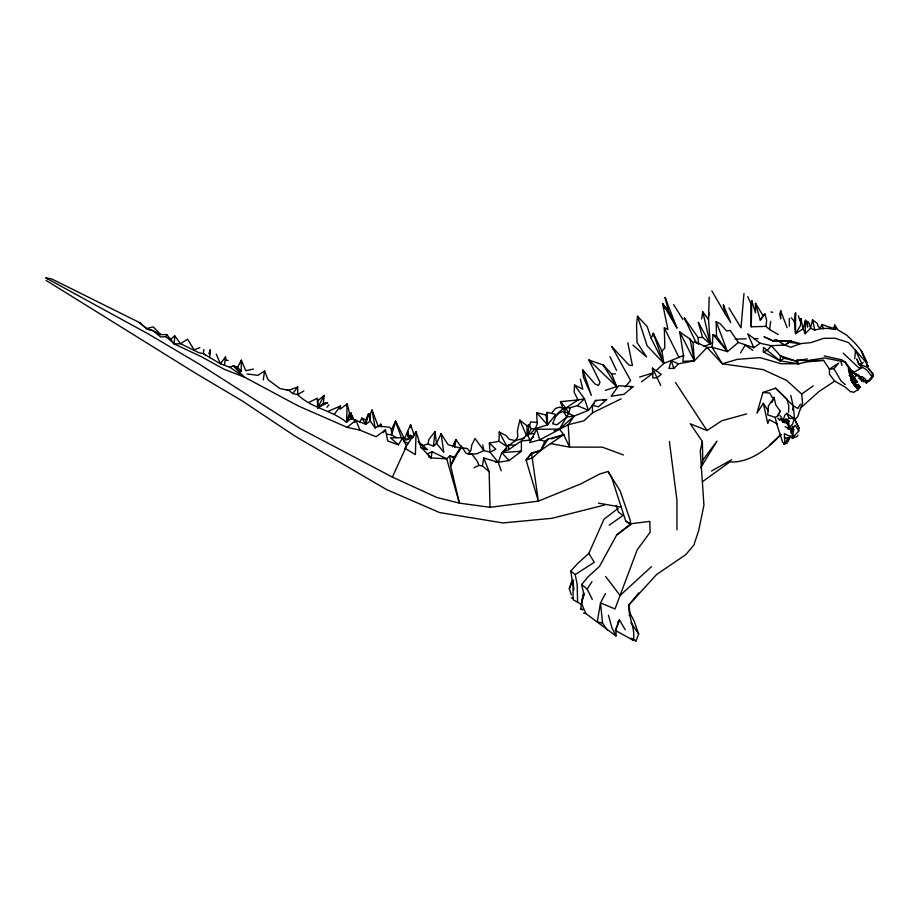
<?xml version="1.0" encoding="UTF-8"?>
<svg xmlns="http://www.w3.org/2000/svg" width="919" height="919" viewBox="0 0 919 919"><rect width="100%" height="100%" fill="white"/><g stroke="black" fill="none" stroke-linecap="round" stroke-linejoin="round"><path stroke-width="1.38" d="M247.108 373.953L257.917 375.343L264.58 370.977L267.992 379.57L279.778 388.53L288.75 390.311L297.722 386.979L297.71 394.596C311.116 408.139 331.851 410.127 346.532 422.258L351.23 418.409L351.46 413.171L349.473 413.033L347.175 403.889L340.133 409.15L340.467 406.003L327.899 411.413M571.342 594.926L569.332 588.619L573.065 580.13L573.042 599.602L582.623 605.219M783.551 444.107L784.412 444.486L784.918 443.693L784.332 433.711L790.168 436.318L792.856 436.02M241.226 371.494L241.341 360.191L237.573 367.152L241.226 371.494L233.334 365.854L229.876 367.278L220.399 363.786L203.306 353.608L198.952 352.735L180.595 343.717L174.185 343.89L166.04 336.687L160.561 336.917L153.094 330.76L146.868 328.508L153.243 326.877L160.71 334.608L166.798 334.596L174.185 343.89L201.181 356.618L224.121 369.243L244.316 377.066L298.388 406.003L347.118 427.312L359.949 430.149L376.112 436.766L385.44 429.816L387.749 440.994L398.409 444.785L402.729 437.835L390.518 437.789L398.409 444.785M849.535 373.665L852.556 370.575L849.535 373.665L848.398 368.611L852.189 382.109L854.647 383.441L854.693 386.106L857.909 388.886L857.955 389.656L853.602 392.356L851.672 391.712M854.647 383.441L853.74 384.67L853.9 382.763L852.74 382.499L853.062 381.213L851.993 381.408L854.693 386.106L856.382 385.854L856.876 387.795L857.737 387.519L858.472 386.462L856.255 386.853L855.922 385.05L854.624 385.061L854.647 383.441L852.924 383.303L851.201 379.375L851.867 379.536L851.247 380.696L852.212 381.615L849.845 373.171M351.23 418.409L365.773 424.325L365.854 419.857L368.714 413.63L370.323 421.097L375.159 427.944L378.088 426.014L389.553 427.197L391.425 429.575L391.597 434.928L396.434 437.57M583.496 613.03L586 613.685L615.983 635.959L616.121 629.239L619.429 619.969L625.242 629.733M751.214 326.785L751.822 300.754L750.789 303.465L751.214 326.785L766.055 326.406L769.594 329.565L778.29 334.527M869.064 369.013L872.958 374.056L871.338 375.951L866.789 369.932L859.575 365.452L856.841 358.996L858.668 363.947L867.41 367.278L868.191 366.21L864.836 360.903L848.513 342.546L834.98 338.192L823.7 338.353L810.972 342.615L800.38 343.637L790.857 347.233L784.803 345.084L771.282 345.682L760.082 343.258L753.821 347.704L738.382 342.442L727.457 351.575L712.076 347.233L707.09 347.462L694.339 360.857L682.851 361.351L683.472 355.573L679.738 331.954L689.962 338.996L692.995 342.442L695.557 341.891L707.09 347.462L722.3 363.798L737.187 359.375L759.944 357.606L781.116 363.752L798.714 363.775L795.567 360.926L783.976 358.284L780.185 360.903L763.402 351.851L763.517 347.382L780.185 360.903L798.714 363.775L807.1 361.868L823.596 360.363L829.443 369.197L829.478 374.263L834.693 381.132L845.273 387.129L850.73 391.896M833.636 328.565L821.908 324.533L820.253 328.485L817.807 325.877L817.439 323.545L812.522 319.801L810.524 328.255L805.228 333.677L805.561 320.26L807.204 323.316L807.571 327.072L807.548 321.478L809.191 323.247L810.524 328.255L814.82 330.059C821.506 328.049 829.271 327.888 836.003 329.496L834.728 325.073L833.636 328.565L829.685 328.508M795.337 320.915L795.406 318.227M795.475 315.539L795.544 312.851L794.315 321.363L795.555 333.7L803.172 328.784L805.561 320.26L805.239 324.464M527.173 435.652L526.943 425.807L519.821 420.121L517.386 431.114L517.879 436.893L515.387 440.638L507.001 446.657L498.971 441.292L499.247 432.022L506.346 435.721L509.16 439.293L515.387 440.638L524.577 437.858M703.943 346.509L710.249 343.924L708.515 319.548L709.192 297.113M780.553 314.757L780.679 310.921L787.124 327.727M416.112 431.551L415.388 454.618L404.946 448.254L416.112 431.551L420.913 447.208L431.126 457.938L446.714 458.811L449.873 455.778L455.02 457.398M797.979 435.089L797.232 436.479L792.224 438.087L792.637 434.492L790.937 433.102L792.764 426.232L792.385 428.07L788.445 429.127L788.548 425.991L786.928 423.257L783.39 422.235L783.218 420.81L786.09 419.087L786.859 420.397L786.618 422.878L789.18 425.773M174.185 343.89L174.725 335.86L170.785 339.191M351.46 413.171L346.532 422.258L347.175 403.889L346.934 406.543M780.185 360.903L780.369 355.756L771.282 345.682L767.445 350.219L763.402 351.851M317.273 398.318L317.687 407.864L323.339 403.441L327.543 402.66L317.687 407.864L317.963 400.638L317.273 398.318L308.991 402.338M241.215 362.89L241.341 360.191L245.821 370.748L253.38 369.093M751.673 303.546L751.822 300.754L755.487 312.874L755.475 303.327L763.103 315.608L760.266 320.145L755.475 303.327L756.199 306.038M580.371 379.168L582.795 389.116L574.547 385.072L574.157 392.206L577.971 399.926L584.495 398.812L588.436 410.368L574.295 415.997L566.759 417.008L556.983 424.796L552.618 423.751L555.478 416.835L559.166 412.987L563.393 411.298L574.295 415.997L568.195 424.727L539.729 439.833L529.597 442.636L536.639 429.299L559.418 429.081L574.295 415.997M859.058 388.381L858.07 389.369L858.323 387.646L859.954 386.979L857.955 389.656L858.805 387.025L857.737 387.519L857.255 385.543L854.636 384.567L853.751 383.039L854.578 381.73L852.464 381.879L852.74 382.499M547.104 415.204L547.287 412.367L555.903 414.446L547.517 424.842L535.157 428.817L531.033 428.805L528.299 434.698M792.867 409.805L793.131 405.693L790.777 395.469M738.382 342.442L730.168 330.449L726.561 330.966L720.301 323.856L716.177 321.673L727.457 351.575L716.487 336.124L712.983 334.596L712.076 347.233L722.3 363.798L763.069 369.599L786.71 380.443L801.667 394.044L802.551 402.89L797.658 416.675L794.82 420.052M209.589 357.801L210.267 349.898L208.912 353.654M743.976 293.483L741.001 327.83L728.985 308.026M800.552 321.259L800.794 318.571L803.172 328.784L805.228 333.677M854.739 358.743L855.497 350.219L861.861 363.66L863.297 362.304M766.055 326.406L766.653 320.34L765.033 314.057L763.103 315.608M866.904 364.625L867.41 367.278L872.958 374.056L873.05 375.974L866.261 383.166L866.962 381.396L865.859 381.546L866.422 380.788L865.572 382.315L865.882 380.523M323.339 403.441L324.154 395.411L317.963 400.638M427.944 444.003L433.492 446.14L434.974 431.585L428.966 439.374L427.944 444.003L422.855 445.497L427.174 449.609L420.73 447.645M209.808 353.7L210.267 349.898M224.489 365.061L225.488 356.963L220.399 363.786L216.252 354.079M408.737 439.167L409.07 436.605L407.726 431.459L407.99 435.755M769.594 329.565L770.673 321.409M203.869 349.415L203.306 353.608L205.316 354.906M792.224 438.087L798.737 431.045L795.28 425.29L792.798 428.231L793.775 429.632L792.224 438.087L793.901 437.41L792.844 436.686M789.88 428.587L788.445 429.127L788.961 420.925C788.054 419.845 781.587 420.891 783.666 421.097L782.643 421.832L781.311 419.225L780.357 418.501L779.863 420.408L777.979 418.214M263.259 379.88L264.58 370.977M428.691 456.651L431.126 457.938L432.079 451.734L446.714 458.811L459.385 503.118L490.022 507.311L538.35 501.131L580.785 483.899L599.613 474.055L608.114 471.458L620.084 490.757L630.377 520.705L630.583 524.68L616.994 534.789M527.426 435.675L529.218 424.532L526.943 425.807M490.022 507.311L489.161 471.688L482.441 465.967L483.727 458.007L498.236 462.28L509.115 460.58L521.418 451.195L521.372 440.994L527.506 433.745L534.663 433.619M701.645 318.882L702.794 311.897L708.515 319.548M454.629 447.61L456.019 439.569L460.764 446.588M807.204 323.316L807.548 321.478M351.391 419.42L352.138 415.629L350.105 417.594M582.715 609.894L580.578 608.86L583.645 593.111L583.829 595.857M792.982 410.104L793.407 407.956L794.625 419.386L798.99 427.932L798.737 431.045M857.37 386.462L858.403 384.429L855.75 385.509L857.381 385.13L856.772 386.348L858.128 386.187L858.312 387.404L859.782 386.773L857.955 389.656L858.805 387.025M617.648 622.209L619.429 619.969L615.328 630.377L633.34 640.382C635.833 628.527 627.826 616.982 628.987 604.863L656.591 574.501L685.7 554.731L693.868 545.059L698.739 530.332L703.943 505.174L700.255 450.758L702.357 441.419L690.261 423.797L707.01 430.529L721.909 420.707L746.55 413.929M701.059 468.139L702.771 460.201L702.357 441.419M586 613.685L581.348 603.369L583.645 593.111M868.489 381.351C877.668 368.933 871.442 381.856 866.709 381.546L865.537 380.811L863.653 381.867L865.641 379.317L862.413 376.859L860.655 376.962L858.805 378.352L862.413 376.859M554.008 430.896L559.418 429.081L568.723 413.355L570.262 407.703L577.373 405.635L584.495 398.812L574.547 385.072M359.731 422.315L361.856 418.088L365.773 424.325L368.714 413.63L365.9 420.902M853.36 383.499C856.026 383.43 852.154 384.027 853.257 381.73L852.602 381.638L853.326 380.19L851.235 380.363L852.016 381.121L853.326 380.19L851.235 380.42L851.913 380.891M581.348 603.369L583.91 594.444L581.658 584.507L587.953 576.937L599.475 566.414L616.718 534.915L630.756 523.773L649.836 521.383L650.101 532.262L637.2 549.838L615.006 608.964L600.498 602.887L605.472 593.582M788.548 412.252L788.824 405.945L786.894 399.041L775.602 388.174L762.908 392.47L756.934 413.217L763.333 403.292L768.491 411M678.429 363.809L671.226 360.616L668.94 368.45L673.845 368.45L678.429 363.809L694.339 360.857L692.995 342.442M380.087 426.519L380.834 424.153L381.477 426.807M346.532 422.258L349.473 413.033M529.344 425.83L530.619 421.913L537.489 422.51M569.332 588.619L572.135 579.992L570.768 571.136L577.281 563.852L588.849 553.376L603.967 519.269L618.177 508.322M856.876 387.795L858.472 386.462L856.761 386.761L857.255 385.543M866.261 383.166L866.962 381.396M857.806 387.083L858.128 386.187M166.04 336.687L166.798 334.596M518.775 451.861L521.418 451.195L501.785 452.63L498.236 462.28L501.223 470.827M564.427 411.758L565.817 408.07L577.971 399.926L560.487 401.672L563.221 409.231L565.817 408.07L570.262 407.703M857.955 389.656L859.357 387.002L858.07 389.369M394.148 425.049L395.607 421.258L403.912 437.57L407.404 439.73M632.881 638.935L635.925 641.048L638.682 634.064L634.202 621.175L630.066 613.341L628.895 604.932L638.694 592.916M482.441 465.967L478.914 465.37L477.489 461.533L472.067 454.285L466.048 453.274L461.418 446.197L453.825 458.064L450.678 465.99L459.385 503.118L436.996 497.524L392.39 477.099L299.95 428.426L198.975 363.947L148.085 333.827L45.95 277.952L51.602 278.882L139.412 322.512L147.006 328.933M684.012 355.297L663.874 363.43L651.18 338.353L653.271 333.287L661.944 351.104L663.874 363.43L655.925 370.759M772.075 402.373L774.131 397.456L772.132 397.456L769.754 393.056L762.908 392.47M629.205 615.385L630.066 613.341M405.164 437.111L410.563 424.727L414.343 435.388M392.39 477.099L406.485 446.094L402.729 437.835M779.967 415.468L782.08 418.375L782.643 421.832L784.803 415.193L786.79 413.32L794.292 418.673L798.99 427.932M402.947 439.776L403.912 437.57M459.155 451.355L461.418 446.197L450.678 465.99L449.873 455.778L453.825 458.064M858.403 387.519L858.897 386.439L857.703 387.106M461.12 448.277L448.162 444.762L441.063 433.688L436.536 443.337L433.492 446.14M453.124 445.726L456.019 439.569L452.55 446.864M853.751 383.039L853.498 383.579L852.464 381.879L854.578 381.73L852.924 383.303M780.254 411.218L777.819 416.169L775.268 417.387L767.71 414.894L768.422 405.945L774.131 397.456L775.739 404.854L780.254 411.218L777.359 415.905M391.425 429.575L395.607 421.258L401.546 438.26M547.517 424.842L545.92 415.009L547.287 412.367L547.517 424.842L536.604 412.677L537.293 423.992L535.157 428.817L530.183 433.975M317.687 407.864L324.154 395.411M354.734 422.579L355.94 420.305L359.949 430.149M790.351 436.594L787.02 443.28L784.918 443.693L782.574 442.349C780.277 433.825 776.865 426.14 775.268 417.387M859.954 386.979L858.312 387.841L859.185 385.394L856.761 386.761M740.519 352.907L745.16 345.176L752.925 350.38M858.312 387.404L858.897 386.439M623.473 454.951L602.29 447.151L569.585 447.105L568.195 424.727L583.99 420.764L592.502 412.803L592.399 405.382L595.42 400.443L606.609 399.57L598.51 406.795L592.399 405.382L588.436 410.368L577.373 405.635M800.426 404.153L797.784 408.438L793.131 405.693L775.602 388.174M855.451 376.836L856.703 374.849L851.419 371.242M550.561 443.578L569.585 447.105L563.703 434.687L547.931 439.144L540.9 450.264L532.606 457.8L526.105 460.097L538.35 501.131L531.515 453.033L540.9 450.264L563.703 434.687L559.418 429.081M700.852 467.495L716.981 441.12L702.771 460.201M530.791 454.17L531.515 453.033L526.105 460.097L530.791 454.17L540.9 450.264L544.852 441.281L547.931 439.144M784.918 443.693L787.813 438.168L790.168 436.318L787.905 441.109L787.813 438.168L784.435 437.835M592.307 599.429L587.161 589.045L591.974 581.681M824.274 355.952L841.827 359.857L845.239 362.04C848.386 368.783 853.774 374.791 860.873 377.387L861.562 381.259L863.527 378.341M857.737 387.519L859.185 385.394L857.301 386.853M851.373 380.248L851.867 379.536M857.909 388.886L858.541 387.99M334.286 414.343L340.467 406.003L338.812 407.956M286.108 389.702L288.75 390.311L292.782 393.562L297.722 386.979M383.2 432.78L385.44 429.816M760.266 320.145L765.033 314.057L763.287 315.895M515.145 445.21L508.85 449.563L503.13 451.666L508.448 444.899L515.145 445.21L521.372 440.994L529.758 440.121L533.64 436.847M855.646 385.934L856.152 384.326L856.554 385.256M788.445 429.127L792.66 423.935L794.292 418.673L789.111 418.271L783.39 422.235M552.043 412.608L555.478 408.45L559.947 407.071L563.749 409.047M833.958 368.772L838.691 363.039L829.443 369.197L833.958 368.772L841.023 380.983L845.273 384.59M854.934 382.832L854.279 383.625L853.464 383.12L854.934 382.832L856.37 385.463M326.877 407.255L328.945 404.797M625.15 386.956L630.606 380.512L611.997 346.785L629.124 365.234L632.433 365.509L627.792 342.753M856.772 386.348L858.403 384.429L856.336 385.67L857.381 385.13M793.775 429.632L791.615 432.137L790.765 429.69L785.125 426.749M800.162 408.358L819.093 391.414L834.693 381.132M661.944 351.104L664.851 347.956L664.311 327.899L667.895 329.335L662.565 303.603L668.343 310.599L676.935 327.934L665.057 297.434L668.343 310.599M378.111 426.956L380.834 424.153M852.189 382.109L853.062 381.213L852.418 381.776M780.989 434.63C767.882 448.518 749.938 463.13 729.847 461.924L702.484 481.717M592.399 405.382L594.214 403.59M856.99 386.118L856.255 386.853L855.957 386.141L856.99 386.118L856.382 385.854M865.572 382.315L867.191 380.742L865.859 381.546M865.801 382.028L867.318 380.558L868.512 381.465L867.628 381.27M782.643 421.832L786.09 419.087M769.984 444.727L780.943 434.342M651.468 566.678L620.095 595.478L605.632 576.477M564.059 407.714L557.328 413.814M503.13 451.666L506.806 448.392M854.693 386.106L855.922 385.05L854.624 385.061M633.122 386.623L623.955 394.331L611.192 396.227L618.602 385.75L633.122 386.623L630.445 387.519M786.618 422.878L788.961 420.925M858.312 387.841L859.357 387.002M347.118 427.312L355.94 420.305M861.562 381.259L862.952 380.19L865.537 380.811M641.473 381.833L652.8 373.424M792.798 428.231L790.765 429.69L791.604 432.229M577.626 602.404L577.132 584.116L575.191 574.57L594.283 562.325L588.849 553.376M365.773 424.325L370.323 421.097L370.437 413.78L372.023 410L378.088 426.014M801.667 394.044L813.189 385.854M788.755 342.305L800.38 343.637L790.995 341.052L784.803 345.084L782.23 344.211M609.148 525.151L623.071 515.456L618.43 512.09L616.304 505.416M790.995 341.052L784.803 345.084L776.716 340.019L773.132 340.742L763.965 336.779L773.212 341.144L790.995 341.052L777.348 340.983M861.608 378.536L860.115 379.49L859.598 376.836M859.782 386.773L858.645 387.829M303.856 390.954L297.71 394.596L292.782 393.562M711.559 471.01L731.581 459.764M783.976 358.284L780.369 355.756L795.567 360.926L797.21 360.133L807.1 360.707L824.343 357.939L845.239 362.04L853.154 372.62L862.229 367.646L858.932 367.876L843.194 353.195M575.604 401.201L577.971 399.926M408.277 436.284L410.517 435.124L412.688 436.939M592.502 412.803L621.175 398.835M473.986 467.725L478.914 465.37M712.868 342.753L710.249 343.924L702.598 337.388L698.302 322.408L710.249 343.924L702.794 311.897M432.079 451.734L427.255 453.825L431.126 457.938M324.935 403.786L327.543 402.66M795.567 360.926L807.479 358.915M199.825 347.612L194.139 349.84L187.568 339.191L180.595 343.717L174.725 335.86M547.552 440.339L544.852 441.281L539.729 439.833L536.639 429.299M551.584 438.926L563.703 434.687M605.403 390.368L616.683 386.612L611.572 373.918L603.289 365.004L588.884 360.007L600.027 382.258L598.556 385.44L594.995 383.958L582.635 369.725L583.427 377.249L591.331 395.354L582.635 369.725M776.716 340.019L773.132 340.742M639.624 377.077L652.628 372.999M403.74 440.488L412.654 437.743M850.661 377.399L854.463 381.144L857.45 381.925L850.213 372.39M604.599 505.013L551.951 518.305L502.911 522.945L439.523 512.526L386.623 489.597L294.838 436.02L242.455 401.075L195.954 373.459L46.099 280.387M495.559 462.268L498.236 462.28L490.011 452.228L489.345 443.096L498.971 441.292M856.152 384.326L854.636 384.567L855.52 385.141M602.462 400.133L606.609 399.57M852.097 381.867L853.257 381.73M858.668 363.947L861.861 363.66M735.12 339.145L746.228 338.778M686.056 321.707L684.322 317.928L698.049 337.491L702.598 337.388M228.13 360.374L226.189 360.409L225.488 356.963M807.1 360.707L823.596 360.363M754.154 338.674L758.106 338.629M611.572 373.918L615.454 373.872M865.365 380.455L867.318 380.558M571.181 597.901L573.422 598.143M409.07 436.605L413.32 437.088M461.556 447.76L467.38 448.529L469.816 451.769M386.922 434.227L391.597 434.928L395.607 421.258L396.882 425.221M852.361 380.88L851.293 380.707L852.016 381.121M598.487 503.152L621.014 507.058M602.531 623.082L597.27 621.853L600.498 602.887L602.531 623.082L607.206 630.02M536.604 412.677L545.92 415.009M442.544 457.742L446.714 458.811M770.961 311.863L772.718 312.38M595.42 400.443L596.925 400.891M229.876 367.278L244.316 377.066L233.334 365.854L237.573 367.152M580.578 608.86L582.657 609.515M855.486 383.958L853.464 383.12L854.119 383.683M424.601 448.518L427.174 449.609L418.869 442.832M45.95 277.952L48.144 278.905M403.613 441.384L408.243 443.395M361.856 418.088L365.854 419.857M853.154 372.62L859.345 375.377M157.321 332.804L160.71 334.608L153.094 330.76L147.235 329.22L139.412 322.512M608.114 471.458L611.997 478.592L625.713 521.039L630.756 523.773M856.405 382.201L852.395 379.019M777.417 424.096L769.283 419.592L767.79 423.441L763.333 403.292M233.334 365.854L235.471 367.313M632.628 638.728L635.925 641.048M652.49 368.128L661.232 374.32L657.246 377.675L652.858 377.996L652.49 368.128L660.738 385.452M625.713 521.039L630.583 524.68M760.082 343.258L747.71 333.781L753.821 347.704M570.768 571.136L575.191 574.57M851.327 370.633L853.544 372.379L851.89 370.828M854.142 379.317L857.45 381.925L849.076 375.423M581.658 584.507L587.161 589.045M418.122 441.476L423.556 446.025M632.915 345.096L646.585 356.94L637.039 342.5L636.557 324.717L637.499 316.251L647.148 326.509L651.18 338.353M630.916 638.165L633.34 640.382M590.928 361.925L588.884 360.007L616.683 386.612L603.289 365.004L604.713 367.359M489.345 443.096L495.823 449.242L490.011 452.228L483.831 450.574L475.02 438.409L471.769 445.164L470.896 450.459L468.116 454.124L476.743 453.814L483.831 450.574L482.762 444.991M857.209 386.485L858.105 387.358M501.785 452.63L509.115 460.58M712.983 334.596L727.457 351.575M791.305 317.825L794.315 321.363M562.256 403.786L560.487 401.672L565.817 408.07L568.723 413.355M867.249 365.073L868.191 366.21M638.682 634.064L630.848 622.519M853.946 372.574L855.336 374.584M675.465 382.488L707.01 430.529M872.338 375.113L872.993 376.089M850.385 371.873L855.428 379.742L850.075 371.276M724.873 313.276L730.685 322.5L723.379 305.028L724.873 313.276L711.857 290.921M673.65 304.614L682.863 319.525M676.935 327.934L662.565 303.603L665.425 308.531M563.393 411.298L566.759 417.008M611.997 346.785L613.364 349.289M698.302 322.408L699.635 324.912M499.247 432.022L507.001 446.657M615.983 635.959L611.847 627.551L608.447 615.179M679.738 331.954L694.339 360.857L689.962 338.996M664.311 327.899L679.038 357.537M867.26 362.752L861.241 350.587L854.957 343.028L846.64 335.125L838.002 329.932L834.728 325.073L835.199 327.555M684.322 317.928L696.476 343.476M609.975 356.698L616.534 370.506M786.79 413.32L789.111 418.271M747.756 296.607L750.789 303.465M352.138 415.629L354.24 420.42M865.778 360.926L861.241 350.587L863.975 357.169M519.821 420.121L526.633 435.755M529.218 424.532L531.033 428.805M797.21 360.133L798.714 363.775M723.379 305.028L724.413 307.601M483.727 458.007L489.161 471.688M665.057 297.434L666.574 301.466M821.908 324.533L823.447 328.841M527.506 433.745L529.758 440.121M671.226 360.616L673.845 368.45M654.569 337.319L653.271 333.287L663.874 363.43L647.125 345.797L637.499 316.251L638.303 318.927M798.37 315.676L799.955 320.88L800.794 318.571L800.483 325.636L795.555 333.7L795.544 312.851M840.942 361.73L842.034 365.406M812.522 319.801L814.82 330.059M375.159 427.944L372.023 410L372.413 412.826M441.063 433.688L443.785 452.286L436.536 443.337L434.974 431.585M669.388 441.499L676.935 500.154L676.947 529.758M708.721 312.517L709.054 315.274M407.726 431.459L408.45 439.167M508.448 444.899L508.85 449.563M573.065 580.13L573.858 589.895M698.049 337.491L698.578 344.418M410.563 424.727L410.644 427.496M716.177 321.673L716.487 336.124M789.306 318.353L789.387 326.176M780.679 310.921L779.886 314.068L780.679 318.904L780.679 310.921"/></g></svg>
